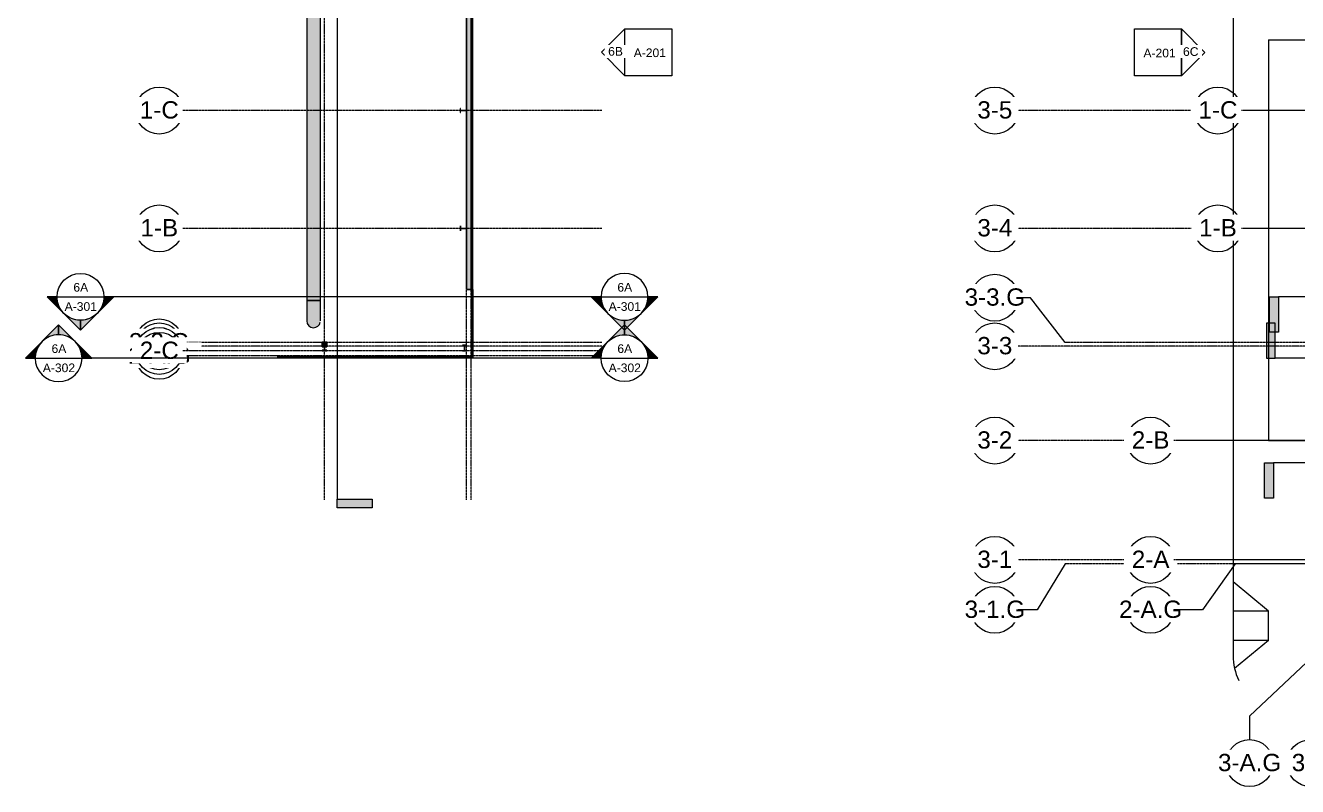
# Model space of a CAD drawing. Header units: inches. Extents: x 25369 to 33161, y -23509 to -20274.
# Drawn here: x 25369 to 27972, y -23251 to -21693 of the extents above; entities that cross this region are included whole.
import ezdxf

# ---------------------------------------------------------------- set-up
doc = ezdxf.new("R2010")
doc.units = ezdxf.units.IN
doc.header["$MEASUREMENT"] = 0
doc.linetypes.add('Grid Line 1_2_', pattern=[0.875, 0.5, -0.125, 0.125, -0.125])
for name, color, linetype, lineweight in [('A-GLAZ-CWMG', 51, 'Continuous', 9), ('A-WALL', 113, 'Continuous', 9), ('A-WALL-PATT', 111, 'Continuous', 25), ('Conc', 7, 'Continuous', 9), ('EOP-PR', 4, 'Continuous', 9), ('G-ANNO-SYMB', 111, 'Continuous', 9), ('M-HVAC-DUCT', 70, 'Continuous', 9), ('S-BEAM', 12, 'Continuous', 9), ('S-COLS', 52, 'Continuous', 9), ('S-GRID', 1, 'Continuous', 9), ('S-GRID-IDEN', 1, 'Continuous', 9)]:
    doc.layers.add(name, color=color, linetype=linetype, lineweight=lineweight)
doc.styles.add('Arial', font='arial.ttf', dxfattribs={"height": 35.407186})
doc.styles.add('Arial_1', font='arial.ttf', dxfattribs={"height": 17.703593})
pattern_1 = [(45, (0, 0), (-19.00703, 19.00703), []), (45, (0, 28.8), (-19.00703, 19.00703), [])]
pattern_2 = [(225, (25980.89, -22360.053), (19.00703, -19.00703), []), (225, (25980.89, -22388.853), (19.00703, -19.00703), [])]

# ---------------------------------------------------------------- blocks, each defined once
blk = doc.blocks.new('Rectangular Mullion - Profile_Polycarbonate_right-1189833-Mezzanine Floor Plan')
at = {"layer": 'A-GLAZ-CWMG'}
blk.add_hatch(color=256, dxfattribs=at).paths.add_polyline_path([(-2.8, -1), (0, -1), (0, 1.1), (-0.1, 1.1), (-0.1, -0.9), (-2.8, -0.9)], flags=0)
at = {"layer": 'A-GLAZ-CWMG', "lineweight": 13}
for p, q in [((0, 1.1), (-3.6, 1.1)), ((-3.6, 1.1), (-3.6, 0.8)), ((-3.6, 0.8), (-3.6, 1.1)), ((-3.6, 1.1), (-0.1, 1.1)), ((-3.6, 0.8), (-3.4, 0.8)), ((-3.4, 0.8), (-3.6, 0.8)), ((-3.4, 0.8), (-3.4, 0.8)), ((-0.1, 1.1), (-0.1, -0.9)), ((0, -1), (0, 1.1)), ((-0.1, -0.9), (-2.8, -0.9)), ((-2.8, -0.9), (-2.8, -0.9)), ((-2.8, -0.9), (-2.8, -0.9)), ((-2.8, -0.9), (-2.8, -1)), ((-2.8, -1), (0, -1))]:
    blk.add_line(p, q, dxfattribs=at)
blk = doc.blocks.new('Rectangular Mullion - Profile_Polycarbonate_Upper and left-1189760-Mezzanine Floor Plan')
at = {"layer": 'A-GLAZ-CWMG'}
blk.add_hatch(color=256, dxfattribs=at).paths.add_polyline_path([(0, -1), (-0.1, -0.9), (-0.1, 1.1), (0, 1.1)], flags=0)
at = {"layer": 'A-GLAZ-CWMG', "lineweight": 13}
for p, q in [((-3.6, 1.1), (0, 1.1)), ((-0.1, 1.1), (-3.6, 1.1)), ((-3.6, 1.1), (-3.6, 0.8)), ((-3.6, 0.8), (-3.6, 1.1)), ((-3.6, 0.8), (-3.4, 0.8)), ((-3.4, 0.8), (-3.6, 0.8)), ((-3.4, 0.8), (-3.4, 0.8)), ((-0.1, -0.9), (-0.1, 1.1)), ((0, 1.1), (0, -1)), ((-2.8, -1), (-2.8, -0.9)), ((-2.8, -0.9), (-2.8, -0.9)), ((-2.8, -0.9), (-2.8, -0.9)), ((-2.8, -0.9), (-0.1, -0.9)), ((0, -1), (-2.8, -1))]:
    blk.add_line(p, q, dxfattribs=at)
blk = doc.blocks.new('columns and girder2 - one-1334686-Mezzanine Floor Plan')
at = {"layer": 'S-BEAM'}
h = blk.add_hatch(dxfattribs=at)
h.set_pattern_fill('FP_5', color=256, style=0, pattern_type=2)
h.set_pattern_definition(pattern_2)
h.paths.add_polyline_path([(5, -0.5), (-5, -0.5), (-5, -2), (5, -2)], flags=0)
h.paths.add_polyline_path([(-5, -17), (-5, -18.5), (5, -18.5), (5, -17)], flags=0)
h.paths.add_polyline_path([(5, -1204.9), (-5, -1204.9), (-5, -1206.4), (5, -1206.4), (5, -1205.8)], flags=0)
h.paths.add_polyline_path([(5, -1224.3), (-5, -1224.3), (-5, -1225.8), (5, -1225.8)], flags=0)
h = blk.add_hatch(color=256, dxfattribs=at)
h.paths.add_polyline_path([(5, -9.2), (0.6, -9.2), (0.6, -17), (5, -17)], flags=0)
h.paths.add_polyline_path([(-5, -9.2), (-5, -17), (-0.6, -17), (-0.6, -9.2)], flags=0)
h = blk.add_hatch(dxfattribs=at)
h.set_pattern_fill('FP_5', color=256, style=0, pattern_type=2)
h.set_pattern_definition(pattern_2)
h.paths.add_polyline_path([(-0.6, -2), (-0.6, -17), (0.6, -17), (0.6, -2)], flags=0)
h.paths.add_polyline_path([(0.6, -1206.4), (-0.6, -1206.4), (-0.6, -1224.3), (0.6, -1224.3)], flags=0)
h = blk.add_hatch(color=256, dxfattribs=at)
h.paths.add_polyline_path([(0.6, -1206.4), (0.6, -1213.3), (5, -1213.3), (5, -1206.4)], flags=0)
h.paths.add_polyline_path([(-5, -1206.4), (-5, -1213.3), (-0.6, -1213.3), (-0.6, -1206.4)], flags=0)
at = {"layer": 'S-BEAM', "lineweight": 15}
for p, q in [((5, -0.5), (-5, -0.5)), ((-5, -0.5), (-5, -2)), ((-5, -2), (5, -2)), ((5, -17), (-5, -17)), ((-5, -17), (-5, -18.5)), ((-5, -18.5), (5, -18.5)), ((0.6, -2), (-0.6, -2)), ((-0.6, -2), (-0.6, -17)), ((-0.6, -17), (0.6, -17)), ((0.6, -17), (0.6, -2)), ((5, -2), (5, -0.5)), ((5, -18.5), (5, -17)), ((5, -1204.9), (-5, -1204.9)), ((-5, -1204.9), (-5, -1206.4)), ((-5, -1206.4), (5, -1206.4)), ((0.6, -1206.4), (-0.6, -1206.4)), ((-0.6, -1206.4), (-0.6, -1224.3)), ((0.6, -1224.3), (0.6, -1206.4)), ((5, -1206.4), (5, -1204.9)), ((5, -1224.3), (-5, -1224.3)), ((-5, -1224.3), (-5, -1225.8)), ((-0.6, -1224.3), (0.6, -1224.3)), ((5, -1225.8), (5, -1224.3))]:
    blk.add_line(p, q, dxfattribs=at)
at = {"layer": 'S-BEAM'}
for p, q in [((-5, -17), (-5, -9.2)), ((-0.6, -9.2), (-5, -9.2)), ((5, -9.2), (0.6, -9.2)), ((5, -9.2), (5, -17)), ((-5, -1213.3), (-5, -1206.4)), ((-5, -1213.3), (-0.6, -1213.3)), ((0.6, -1213.3), (5, -1213.3)), ((5, -1206.4), (5, -1213.3))]:
    blk.add_line(p, q, dxfattribs=at)
blk = doc.blocks.new('Round Elbow - 1_5 D-870650-Mezzanine Floor Plan')
at = {"layer": 'M-HVAC-DUCT'}
for points in [[(25958.5, -22312.1), (25958.5, -22256.1), (25944.5, -22256.1), (25944.6, -22298.8), (25944.8, -22300.7), (25945.5, -22303.2), (25946.6, -22305.3), (25948, -22307.2), (25949.5, -22308.8), (25951.8, -22310.3), (25953.8, -22311.2), (25956.1, -22311.8), (25957.8, -22312)], [(25958.5, -22312.1), (25961, -22311.8), (25963.7, -22311), (25965.5, -22310.2), (25967.5, -22308.8), (25969.5, -22306.7), (25970.7, -22305.1), (25971.7, -22302.8), (25972.4, -22300), (25972.5, -22297.1), (25972.5, -22256.1), (25958.5, -22256.1), (25958.5, -22312)]]:
    blk.add_hatch(color=256, dxfattribs=at).paths.add_polyline_path(points, flags=0)
for p, q in [((25944.5, -22256.1), (25958.5, -22256.1)), ((25958.5, -22256.1), (25972.5, -22256.1))]:
    blk.add_line(p, q, dxfattribs=at)
at = {"layer": 'M-HVAC-DUCT', "flags": 128}
for points in [[(25944.5, -22256.1), (25944.5, -22257.7), (25944.5, -22259.4), (25944.5, -22261.1), (25944.5, -22262.7), (25944.5, -22264.4), (25944.5, -22266), (25944.5, -22267.7), (25944.5, -22269.3), (25944.5, -22270.8), (25944.5, -22272.4), (25944.5, -22273.9), (25944.5, -22275.4), (25944.5, -22276.9), (25944.5, -22278.4), (25944.5, -22279.8), (25944.5, -22281.1), (25944.5, -22282.5), (25944.5, -22283.7), (25944.5, -22285), (25944.5, -22286.2), (25944.5, -22287.3), (25944.5, -22288.4), (25944.5, -22289.5), (25944.5, -22290.5), (25944.5, -22291.4), (25944.5, -22292.3), (25944.5, -22293.1), (25944.5, -22293.9), (25944.5, -22294.6), (25944.5, -22295.2), (25944.5, -22295.8), (25944.5, -22296.3), (25944.5, -22296.7), (25944.5, -22297.1), (25944.5, -22297.4), (25944.5, -22297.7), (25944.5, -22297.9), (25944.5, -22298), (25944.5, -22298.1), (25944.5, -22298.1)], [(25972.5, -22298.1), (25972.5, -22298), (25972.5, -22297.9), (25972.5, -22297.8), (25972.5, -22297.5), (25972.5, -22297.2), (25972.5, -22296.8), (25972.5, -22296.4), (25972.5, -22295.9), (25972.5, -22295.4), (25972.5, -22294.7), (25972.5, -22294.1), (25972.5, -22293.3), (25972.5, -22292.5), (25972.5, -22291.6), (25972.5, -22290.7), (25972.5, -22289.7), (25972.5, -22288.7), (25972.5, -22287.6), (25972.5, -22286.5), (25972.5, -22285.3), (25972.5, -22284.1), (25972.5, -22282.8), (25972.5, -22281.5), (25972.5, -22280.1), (25972.5, -22278.7), (25972.5, -22277.3), (25972.5, -22275.8), (25972.5, -22274.4), (25972.5, -22272.8), (25972.5, -22271.3), (25972.5, -22269.7), (25972.5, -22268.1), (25972.5, -22266.5), (25972.5, -22264.8), (25972.5, -22263.2), (25972.5, -22261.5), (25972.5, -22259.9), (25972.5, -22258.2), (25972.5, -22256.5), (25972.5, -22256.1)]]:
    blk.add_lwpolyline(points, dxfattribs=at)
at = {"layer": 'M-HVAC-DUCT'}
for start, end in [(180, 270), (270, 349.9581)]:
    blk.add_arc((25958.5, -22298.1), 14, start, end, dxfattribs=at)
blk = doc.blocks.new('Grid - Grid Head - Circle-14747-Mezzanine Floor Plan')
at = {"layer": 'S-GRID-IDEN'}
blk.add_circle((0, 0), 0.25, dxfattribs=at)
blk = doc.blocks.new('Section - 3_32_ x 3_8_-18514-Mezzanine Floor Plan')
at = {"layer": 'G-ANNO-SYMB'}
blk.add_hatch(color=256, dxfattribs=at).paths.add_polyline_path([(0, 0.375), (0, 0), (-0.09375, 0), (-0.09375, 0.375)], flags=0)
for p, q in [((0, 0.375), (-0.09375, 0.375)), ((-0.09375, 0.375), (-0.09375, 0)), ((0, 0), (0, 0.375)), ((-0.09375, 0), (0, 0))]:
    blk.add_line(p, q, dxfattribs=at)
blk = doc.blocks.new('Section - Section Head - Filled-1526-Mezzanine Floor Plan')
at = {"layer": 'G-ANNO-SYMB'}
h = blk.add_hatch(color=256, dxfattribs=at)
edge = h.paths.add_edge_path(flags=0)
edge.add_line((-0.427, 0.177), (-0.25, 0.354))
edge.add_line((-0.25, 0.354), (-0.25, 0.25))
edge.add_arc((-0.25, 0), 0.25, 90, 135)
h = blk.add_hatch(color=256, dxfattribs=at)
edge = h.paths.add_edge_path(flags=0)
edge.add_arc((-0.25, 0), 0.25, 45, 90)
edge.add_line((-0.25, 0.25), (-0.25, 0.354))
edge.add_line((-0.25, 0.354), (-0.073, 0.177))
h = blk.add_hatch(color=256, dxfattribs=at)
edge = h.paths.add_edge_path(flags=0)
edge.add_arc((-0.25, 0), 0.25, 137.9216, 180)
edge.add_line((-0.5, 0), (-0.604, 0))
edge.add_line((-0.604, 0), (-0.436, 0.168))
h = blk.add_hatch(color=256, dxfattribs=at)
edge = h.paths.add_edge_path(flags=0)
edge.add_line((-0.064, 0.168), (0.104, 0))
edge.add_line((0.104, 0), (0, 0))
edge.add_arc((-0.25, 0), 0.25, 0, 42.0784)
for p, q in [((-0.25, 0.354), (-0.604, 0)), ((-0.25, 0.354), (-0.427, 0.177)), ((-0.25, 0.354), (0.104, 0)), ((-0.25, 0.25), (-0.25, 0.354)), ((-0.073, 0.177), (-0.25, 0.354)), ((-0.25, 0.354), (-0.25, 0.25)), ((-0.436, 0.168), (-0.604, 0)), ((0.104, 0), (-0.064, 0.168)), ((-0.604, 0), (-0.5, 0)), ((0, 0), (0.104, 0)), ((-0.5, 0), (-0.604, 0)), ((0, 0), (0.104, 0))]:
    blk.add_line(p, q, dxfattribs=at)
for start, end in [(360, 180), (137.9216, 180), (90, 135), (45, 90), (0, 42.0784), (180, 360)]:
    blk.add_arc((-0.25, 0), 0.25, start, end, dxfattribs=at)
blk = doc.blocks.new('Elevation - Detail Number-93309-Mezzanine Floor Plan')
at = {"layer": 'G-ANNO-SYMB'}
for p, q in [((-0.25, -0.25), (-0.25, 0.25)), ((-0.25, 0.25), (0.25, 0.25)), ((0.25, 0.25), (0.25, -0.25)), ((0.25, -0.25), (-0.25, -0.25))]:
    blk.add_line(p, q, dxfattribs=at)
blk = doc.blocks.new('Elevation - Detail Number-93036-Mezzanine Floor Plan')
at = {"layer": 'G-ANNO-SYMB'}
for p, q in [((0, 0.25), (-0.25, 0)), ((0.25, 0), (0, 0.25)), ((-0.25, 0), (0.25, 0))]:
    blk.add_line(p, q, dxfattribs=at)
blk = doc.blocks.new('Grid - Grid Head - Circle-14747-Overall Floor Plan')
at = {"layer": 'S-GRID-IDEN'}
blk.add_circle((0, 0), 0.25, dxfattribs=at)
blk = doc.blocks.new('Section - 3_32_ x 3_8_-18514-Overall Floor Plan')
at = {"layer": 'G-ANNO-SYMB'}
blk.add_hatch(color=256, dxfattribs=at).paths.add_polyline_path([(0, 0.375), (0, 0), (-0.09375, 0), (-0.09375, 0.375)], flags=0)
for p, q in [((0, 0.375), (-0.09375, 0.375)), ((-0.09375, 0.375), (-0.09375, 0)), ((0, 0), (0, 0.375)), ((-0.09375, 0), (0, 0))]:
    blk.add_line(p, q, dxfattribs=at)
blk = doc.blocks.new('Elevation - Detail Number-93309-Overall Floor Plan')
at = {"layer": 'G-ANNO-SYMB'}
for p, q in [((-0.25, -0.25), (-0.25, 0.25)), ((-0.25, 0.25), (0.25, 0.25)), ((0.25, 0.25), (0.25, -0.25)), ((0.25, -0.25), (-0.25, -0.25))]:
    blk.add_line(p, q, dxfattribs=at)
blk = doc.blocks.new('Elevation - Detail Number-93036-Overall Floor Plan')
at = {"layer": 'G-ANNO-SYMB'}
for p, q in [((0, 0.25), (-0.25, 0)), ((0.25, 0), (0, 0.25)), ((-0.25, 0), (0.25, 0))]:
    blk.add_line(p, q, dxfattribs=at)

msp = doc.modelspace()

# ---------------------------------------------------------------- hatches: boundary and pattern name
at = {"layer": 'A-WALL', "lineweight": 5}
msp.add_hatch(color=256, dxfattribs=at).paths.add_polyline_path([(26283.9, -22233.7), (26283.9, -21121.8), (26282.4, -21121.8), (26282.4, -22233.7)], flags=0)
at = {"layer": 'A-WALL-PATT', "lineweight": 9}
h = msp.add_hatch(dxfattribs=at)
h.set_pattern_fill('FP_3', color=256, style=0, pattern_type=2)
h.set_pattern_definition([(161.57, (0.96, 0.96), (-7.6802237, -0.0009796), [0, -54.643, 6.067, 0]), (18.43, (-0.96, 0.96), (-7.6802237, 0.0009796), [0, -54.643, 6.067, 0]), (108.43, (0.96, 0.96), (3.8382953, -19.20136532), [18.211, -42.499]), (71.57, (-0.96, 0.96), (3.8382953, 19.20136532), [18.211, -42.499])])
h.paths.add_polyline_path([(26271.4, -22233.7), (26281.4, -22233.7), (26281.4, -21124.3), (26271.4, -21124.3), (26271.4, -22107.7)], flags=0)
h = msp.add_hatch(dxfattribs=at)
h.set_pattern_fill('FP_4', color=256, style=0, pattern_type=2)
h.set_pattern_definition([(0, (0, 0), (0, 24), []), (90, (0, 0), (-24, 1e-15), [])])
h.paths.add_polyline_path([(26282.4, -22233.7), (26282.4, -21123.3), (26281.4, -21123.3), (26281.4, -22233.7)], flags=0)
at = {"layer": 'A-WALL-PATT', "lineweight": 9, "transparency": 33554649}
for points in [[(26284.7, -22372.2), (26284.7, -22233.7), (26283.1, -22233.7), (26283.1, -22372.2)], [(26001.8, -22372.6), (26281.3, -22372.6), (26281.3, -22371), (25884.1, -22371), (25884.1, -22372.6), (25942.9, -22372.6)]]:
    msp.add_hatch(color=256, dxfattribs=at).paths.add_polyline_path(points, flags=0)
at = {"layer": 'M-HVAC-DUCT', "lineweight": 5}
for points in [[(25958.5, -22256.1), (25958.5, -21191.9), (25944.5, -21191.9), (25944.5, -22256.1), (25957.6, -22256.1)], [(25970.7, -22256.1), (25972.5, -22256.1), (25972.5, -21191.9), (25958.5, -21191.9), (25958.5, -22256.1), (25969.3, -22256.1)]]:
    msp.add_hatch(color=256, dxfattribs=at).paths.add_polyline_path(points, flags=0)
at = {"layer": 'S-COLS'}
h = msp.add_hatch(dxfattribs=at)
h.set_pattern_fill('FP_1', color=256, style=0, pattern_type=2)
h.set_pattern_definition(pattern_1)
h.paths.add_polyline_path([(26271, -21871.6), (26271.4, -21871.6), (26271.4, -21863.6), (26271, -21863.6), (26271, -21866.7), (26270.8, -21867.2), (26270.3, -21867.4), (26259.8, -21867.4), (26259.3, -21867.2), (26259.1, -21866.7), (26259.1, -21863.6), (26258.6, -21863.6), (26258.6, -21871.6), (26259.1, -21871.6), (26259.1, -21868.4), (26259.3, -21867.9), (26259.8, -21867.7), (26270.3, -21867.7), (26270.8, -21867.9), (26271, -21868.4)], flags=0)
h = msp.add_hatch(dxfattribs=at)
h.set_pattern_fill('FP_1', color=256, style=0, pattern_type=2)
h.set_pattern_definition(pattern_1)
h.paths.add_polyline_path([(26259.3, -22113.8), (26259.3, -22109.6), (26259.5, -22109.1), (26260, -22108.9), (26270.3, -22108.9), (26270.8, -22109.1), (26271, -22109.6), (26271, -22113.8), (26271.4, -22113.8), (26271.4, -22103.8), (26271, -22103.8), (26271, -22108), (26270.8, -22108.5), (26270.3, -22108.7), (26260, -22108.7), (26259.5, -22108.5), (26259.3, -22108), (26259.3, -22103.8), (26258.9, -22103.8), (26258.9, -22113.8)], flags=0)
h = msp.add_hatch(dxfattribs=at)
h.set_pattern_fill('FP_1', color=256, style=0, pattern_type=2)
h.set_pattern_definition(pattern_1)
h.paths.add_polyline_path([(26271.4, -22359.6), (26271.4, -22359.1), (26268.2, -22359.1), (26267.7, -22358.9), (26267.5, -22358.4), (26267.5, -22348.7), (26267.7, -22348.2), (26268.2, -22348), (26271.4, -22348), (26271.4, -22347.6), (26263.4, -22347.6), (26263.4, -22348), (26266.6, -22348), (26267, -22348.2), (26267.2, -22348.7), (26267.2, -22358.4), (26267, -22358.9), (26266.6, -22359.1), (26263.4, -22359.1), (26263.4, -22359.6)], flags=0)

# ---------------------------------------------------------------- linework, layer by layer
at = {"layer": 'A-WALL'}
for p, q in [((26281.4, -22233.7), (26281.4, -21124.3)), ((26282.4, -22233.7), (26282.4, -21123.3))]:
    msp.add_line(p, q, dxfattribs=at)
at = {"layer": 'A-WALL', "lineweight": 25}
for p, q in [((26283.9, -22233.7), (26283.9, -21121.8)), ((26271.4, -21386.6), (26271.4, -22233.7)), ((26271.4, -22233.7), (26283.9, -22233.7)), ((26283.1, -22233.7), (26283.1, -22372.2)), ((26284.7, -22233.7), (26283.1, -22233.7)), ((26284.7, -22372.2), (26284.7, -22233.7)), ((26281.3, -22371), (25884.1, -22371)), ((25884.1, -22372.6), (26281.3, -22372.6)), ((26281.3, -22372.6), (26281.3, -22371)), ((26283.1, -22372.2), (26284.7, -22372.2))]:
    msp.add_line(p, q, dxfattribs=at)
at = {"layer": 'Conc'}
for p, q in [((27840.4, -20555), (27840.4, -22983.1)), ((27912.4, -21722.9), (27987.3, -21722.9)), ((27912.4, -21722.9), (27912.4, -22542.9)), ((27912.4, -22542.9), (27987.3, -22542.9))]:
    msp.add_line(p, q, dxfattribs=at)
msp.add_arc((27960.4, -22983.1), 120, 180, 205.13, dxfattribs=at)
at = {"layer": 'EOP-PR'}
for p, q in [((27912.4, -22892.1), (27840.4, -22832.1)), ((27912.4, -22892.1), (27840.4, -22892.1)), ((27912.4, -22952.1), (27912.4, -22892.1)), ((27912.4, -22952.1), (27840.4, -22952.1)), ((27912.4, -22952.1), (27843.3, -23009.6))]:
    msp.add_line(p, q, dxfattribs=at)
at = {"layer": 'G-ANNO-SYMB'}
for p, q in [((26006.8, -20826.1), (26006.8, -22662.9)), ((25433.6, -22248.8), (25529.6, -22248.8)), ((26546.8, -22248.8), (25529.6, -22248.8)), ((26546.8, -22248.8), (26642.8, -22248.8)), ((32512.7, -22248.8), (27933, -22248.8)), ((25388.8, -22374.4), (25484.8, -22374.4)), ((26546.8, -22374.4), (26642.8, -22374.4)), ((32512.7, -22374.4), (27926.4, -22374.4)), ((32512.7, -22588.6), (27922.8, -22588.6))]:
    msp.add_line(p, q, dxfattribs=at)
at = {"layer": 'M-HVAC-DUCT'}
for p, q in [((25944.5, -21191.9), (25944.5, -22256.1)), ((25972.5, -22256.1), (25972.5, -21191.9)), ((25972.5, -22256.1), (25944.5, -22256.1))]:
    msp.add_line(p, q, dxfattribs=at)
at = {"layer": 'S-COLS', "lineweight": 15}
for p, q in [((26259.1, -21863.6), (26258.6, -21863.6)), ((26258.6, -21863.6), (26258.6, -21871.6)), ((26259.1, -21866.7), (26259.1, -21863.6)), ((26271.4, -21863.6), (26271, -21863.6)), ((26271, -21863.6), (26271, -21866.7)), ((26271.4, -21871.6), (26271.4, -21863.6)), ((26258.6, -21871.6), (26259.1, -21871.6)), ((26259.1, -21871.6), (26259.1, -21868.4)), ((26270.3, -21867.4), (26259.8, -21867.4)), ((26259.8, -21867.7), (26270.3, -21867.7)), ((26271, -21868.4), (26271, -21871.6)), ((26271, -21871.6), (26271.4, -21871.6)), ((26259.3, -22103.8), (26258.9, -22103.8)), ((26258.9, -22103.8), (26258.9, -22113.8)), ((26258.9, -22113.8), (26259.3, -22113.8)), ((26259.3, -22108), (26259.3, -22103.8)), ((26259.3, -22113.8), (26259.3, -22109.6)), ((26270.3, -22108.7), (26260, -22108.7)), ((26260, -22108.9), (26270.3, -22108.9)), ((26271.4, -22103.8), (26271, -22103.8)), ((26271, -22103.8), (26271, -22108)), ((26271, -22109.6), (26271, -22113.8)), ((26271, -22113.8), (26271.4, -22113.8)), ((26271.4, -22113.8), (26271.4, -22103.8)), ((26271.4, -22347.6), (26263.4, -22347.6)), ((26263.4, -22347.6), (26263.4, -22348)), ((26263.4, -22348), (26266.6, -22348)), ((26266.6, -22359.1), (26263.4, -22359.1)), ((26263.4, -22359.1), (26263.4, -22359.6)), ((26263.4, -22359.6), (26271.4, -22359.6)), ((26267.2, -22348.7), (26267.2, -22358.4)), ((26267.5, -22358.4), (26267.5, -22348.7)), ((26268.2, -22348), (26271.4, -22348)), ((26271.4, -22359.1), (26268.2, -22359.1)), ((26271.4, -22348), (26271.4, -22347.6)), ((26271.4, -22359.6), (26271.4, -22359.1))]:
    msp.add_line(p, q, dxfattribs=at)
for centre, start, end in [((26259.8, -21866.7), 180, 270), ((26270.3, -21866.7), 270, 0), ((26259.8, -21868.4), 90, 180), ((26270.3, -21868.4), 0, 90), ((26260, -22108), 180, 270), ((26260, -22109.6), 90, 180), ((26270.3, -22108), 270, 0), ((26270.3, -22109.6), 0, 90), ((26266.6, -22348.7), 0, 90), ((26266.6, -22358.4), 270, 0), ((26268.2, -22348.7), 90, 180), ((26268.2, -22358.4), 180, 270)]:
    msp.add_arc(centre, 0.691, start, end, dxfattribs=at)
at = {"layer": 'S-GRID', "linetype": 'Grid Line 1_2_'}
for p, q in [((25980.9, -22664.4), (25980.9, -20824.6)), ((25980.9, -22664.4), (25980.9, -20824.6)), ((26271.4, -22664.4), (26271.4, -20824.6)), ((26271.4, -22664.4), (26271.4, -20824.6)), ((26281.4, -22664.4), (26281.4, -20824.6)), ((26281.4, -22664.4), (26281.4, -20824.6)), ((28694.1, -22342.1), (27496.5, -22342.1)), ((32260.5, -22795.3), (27496.5, -22795.3)), ((32552.2, -22795.3), (27844.6, -22795.3))]:
    msp.add_line(p, q, dxfattribs=at)
at = {"layer": 'S-GRID'}
for p, q in [((27844.6, -22795.3), (27777.3, -22889.5)), ((27990.8, -22996.3), (27874, -23107.1)), ((27874, -23107.1), (27874, -23155.1))]:
    msp.add_line(p, q, dxfattribs=at)

# ---------------------------------------------------------------- block references
at = {"layer": 'A-GLAZ-CWMG'}
msp.add_blockref('Rectangular Mullion - Profile_Polycarbonate_right-1189833-Mezzanine Floor Plan', (26281.4, -22371.8), dxfattribs=at)
at = {"layer": 'A-GLAZ-CWMG', "extrusion": (0, 0, -1), "rotation": 269.9999999999958}
msp.add_blockref('Rectangular Mullion - Profile_Polycarbonate_Upper and left-1189760-Mezzanine Floor Plan', (-26283.9, -22372.7), dxfattribs=at)
at = {"layer": 'G-ANNO-SYMB', "xscale": 191.9999999999999, "yscale": 191.9999999999999, "zscale": 191.9999999999999}
for name, p in [('Elevation - Detail Number-93309-Mezzanine Floor Plan', (26643.5, -21748.2)), ('Elevation - Detail Number-93309-Overall Floor Plan', (27686.7, -21748.6)), ('Section - Section Head - Filled-1526-Mezzanine Floor Plan', (25484.8, -22374.4)), ('Section - 3_32_ x 3_8_-18514-Overall Floor Plan', (27926.4, -22374.4))]:
    msp.add_blockref(name, p, dxfattribs=at)
at = {"layer": 'G-ANNO-SYMB', "extrusion": (0, 0, -1), "xscale": 191.9999999999999, "yscale": 191.9999999999999, "zscale": 191.9999999999999}
for name, p, rotation in [('Section - Section Head - Filled-1526-Mezzanine Floor Plan', (-25529.6, -22248.8), 180), ('Section - 3_32_ x 3_8_-18514-Overall Floor Plan', (-27933, -22248.8), 180), ('Section - 3_32_ x 3_8_-18514-Overall Floor Plan', (-27922.8, -22588.6), 180), ('Section - 3_32_ x 3_8_-18514-Mezzanine Floor Plan', (-26006.8, -22662.9), 90.00000000000053)]:
    msp.add_blockref(name, p, dxfattribs=dict(at, rotation=rotation))
at = {"layer": 'G-ANNO-SYMB', "xscale": 191.9999999999999, "yscale": 191.9999999999999, "zscale": 191.9999999999999, "rotation": 180}
msp.add_blockref('Section - Section Head - Filled-1526-Mezzanine Floor Plan', (26546.8, -22248.8), dxfattribs=at)
at = {"layer": 'G-ANNO-SYMB', "extrusion": (0, 0, -1), "xscale": 191.9999999999999, "yscale": 191.9999999999999, "zscale": 191.9999999999999}
msp.add_blockref('Section - Section Head - Filled-1526-Mezzanine Floor Plan', (-26546.8, -22374.4), dxfattribs=at)
at = {"layer": 'M-HVAC-DUCT'}
msp.add_blockref('Round Elbow - 1_5 D-870650-Mezzanine Floor Plan', (0, 0), dxfattribs=at)
at = {"layer": 'S-BEAM', "rotation": 180}
msp.add_blockref('columns and girder2 - one-1334686-Mezzanine Floor Plan', (25980.9, -22360.1), dxfattribs=at)
at = {"layer": 'S-GRID-IDEN', "xscale": 191.9999999999999, "yscale": 191.9999999999999, "zscale": 191.9999999999999}
for name, p, rotation in [('Grid - Grid Head - Circle-14747-Mezzanine Floor Plan', (25642.7, -21867.6), 89.99999999999982), ('Grid - Grid Head - Circle-14747-Overall Floor Plan', (27352.5, -21867.6), 89.99999999999984), ('Grid - Grid Head - Circle-14747-Overall Floor Plan', (27809.1, -21867.6), 89.99999999999984), ('Grid - Grid Head - Circle-14747-Mezzanine Floor Plan', (25642.7, -22108.8), 89.99999999999982), ('Grid - Grid Head - Circle-14747-Overall Floor Plan', (27352.5, -22108.8), 89.99999999999984), ('Grid - Grid Head - Circle-14747-Overall Floor Plan', (27809.1, -22108.8), 89.99999999999984), ('Grid - Grid Head - Circle-14747-Overall Floor Plan', (27352.5, -22250.6), 89.9999999999999), ('Grid - Grid Head - Circle-14747-Mezzanine Floor Plan', (25642.7, -22350.1), 89.99999999999982), ('Grid - Grid Head - Circle-14747-Overall Floor Plan', (27352.5, -22350.1), 89.9999999999999), ('Grid - Grid Head - Circle-14747-Overall Floor Plan', (27352.5, -22543.1), 89.99999999999984), ('Grid - Grid Head - Circle-14747-Overall Floor Plan', (27671.3, -22543.1), 89.9999999999998), ('Grid - Grid Head - Circle-14747-Overall Floor Plan', (27352.5, -22787.3), 89.99999999999984), ('Grid - Grid Head - Circle-14747-Overall Floor Plan', (27671.3, -22787.3), 89.9999999999998), ('Grid - Grid Head - Circle-14747-Overall Floor Plan', (27352.5, -22889.5), 89.99999999999984), ('Grid - Grid Head - Circle-14747-Overall Floor Plan', (27671.3, -22889.5), 89.9999999999998)]:
    msp.add_blockref(name, p, dxfattribs=dict(at, rotation=rotation))
for p in [(27874, -23203.1), (27998.8, -23203.1)]:
    msp.add_blockref('Grid - Grid Head - Circle-14747-Overall Floor Plan', p, dxfattribs=at)

# ---------------------------------------------------------------- texts
at = {"layer": 'G-ANNO-SYMB', "char_height": 17.7, "attachment_point": 2, "line_spacing_factor": 0.938532, "style": 'Arial_1'}
for s, insert, width in [('6A', (25482.2, -22220.5), 36.072), ('6A', (26595.4, -22220.5), 36.072), ('A-301', (25482.2, -22259.8), 78.624), ('A-301', (26595.4, -22259.8), 78.624), ('6A', (25437.5, -22346), 36.072), ('6A', (26595.4, -22346), 36.072), ('A-302', (25437.5, -22385.3), 78.624), ('A-302', (26595.4, -22385.3), 78.624)]:
    msp.add_mtext(s, dxfattribs=dict(at, insert=insert, width=width))

# ---------------------------------------------------------------- next in the draw order: texts
at = {"layer": 'G-ANNO-SYMB', "char_height": 17.7, "width": 78.624, "attachment_point": 2, "line_spacing_factor": 0.938532, "style": 'Arial_1', "bg_fill": 3, "box_fill_scale": 1.25, "bg_fill_color": 0, "bg_fill_transparency": 0}
for insert in [(26646.7, -21740.5), (27689.8, -21741)]:
    msp.add_mtext('A-201', dxfattribs=dict(at, insert=insert))
at = {"layer": 'S-GRID-IDEN', "char_height": 35.41, "attachment_point": 2, "line_spacing_factor": 0.938532, "style": 'Arial', "bg_fill": 3, "box_fill_scale": 1.25, "bg_fill_color": 0, "bg_fill_transparency": 0}
for s, insert, width in [('3-5', (25642.9, -21848.5), 85.104), ('3-5', (27352.7, -21848.5), 85.104), ('3-4', (25642.9, -22089.7), 85.104), ('3-4', (27352.7, -22089.7), 85.104), ('3-3.G', (27352.7, -22231.5), 147.312), ('3-3', (25642.9, -22331), 85.104), ('3-3', (27352.7, -22331), 85.104), ('3-2', (27352.7, -22524), 85.104), ('3-1', (27352.7, -22768.2), 85.104), ('3-1.G', (27352.7, -22870.5), 147.312), ('2-A.G', (27671.5, -22870.5), 153.792), ('3-A', (27998.8, -23184.2), 91.584)]:
    msp.add_mtext(s, dxfattribs=dict(at, insert=insert, width=width))

# ---------------------------------------------------------------- next in the draw order: linework, layer by layer
at = {"layer": 'S-GRID', "linetype": 'Grid Line 1_2_'}
for p, q in [((26548.3, -21867.6), (25690.7, -21867.6)), ((32356.5, -21867.6), (27400.5, -21867.6)), ((26548.3, -22108.8), (25690.7, -22108.8)), ((32356.5, -22108.8), (27400.5, -22108.8)), ((26548.3, -22350.1), (25690.7, -22350.1)), ((28694.1, -22350.1), (27400.5, -22350.1)), ((32356.5, -22543.1), (27400.5, -22543.1)), ((32356.5, -22787.3), (27400.5, -22787.3))]:
    msp.add_line(p, q, dxfattribs=at)
at = {"layer": 'S-GRID'}
for p, q in [((27425.6, -22250.6), (27400.5, -22250.6)), ((27496.5, -22342.1), (27425.6, -22250.6)), ((27496.5, -22795.3), (27439, -22889.5)), ((27439, -22889.5), (27400.5, -22889.5)), ((27777.3, -22889.5), (27719.3, -22889.5))]:
    msp.add_line(p, q, dxfattribs=at)

# ---------------------------------------------------------------- next in the draw order: block references
at = {"layer": 'G-ANNO-SYMB', "xscale": 191.9999999999999, "yscale": 191.9999999999999, "zscale": 191.9999999999999, "rotation": 90}
msp.add_blockref('Elevation - Detail Number-93036-Mezzanine Floor Plan', (26595.5, -21748.2), dxfattribs=at)
at = {"layer": 'G-ANNO-SYMB', "extrusion": (0, 0, -1), "xscale": 191.9999999999999, "yscale": 191.9999999999999, "zscale": 191.9999999999999, "rotation": 90.00000000002636}
msp.add_blockref('Elevation - Detail Number-93036-Overall Floor Plan', (-27734.7, -21748.6), dxfattribs=at)
at = {"layer": 'S-GRID-IDEN', "xscale": 191.9999999999999, "yscale": 191.9999999999999, "zscale": 191.9999999999999, "rotation": 89.99999999999982}
for p in [(25642.7, -21867.6), (25642.7, -22108.8), (25642.7, -22342.1)]:
    msp.add_blockref('Grid - Grid Head - Circle-14747-Mezzanine Floor Plan', p, dxfattribs=at)

# ---------------------------------------------------------------- next in the draw order: texts
at = {"layer": 'S-GRID-IDEN', "insert": (27874, -23184.2), "char_height": 35.41, "width": 153.792, "attachment_point": 2, "line_spacing_factor": 0.938532, "style": 'Arial', "bg_fill": 3, "box_fill_scale": 1.25, "bg_fill_color": 0, "bg_fill_transparency": 0}
msp.add_mtext('3-A.G', dxfattribs=at)

# ---------------------------------------------------------------- next in the draw order: texts
at = {"layer": 'G-ANNO-SYMB', "char_height": 17.7, "attachment_point": 2, "line_spacing_factor": 0.938532, "style": 'Arial_1', "bg_fill": 3, "box_fill_scale": 1.25, "bg_fill_color": 0, "bg_fill_transparency": 0}
for s, insert, width in [('6B', (26576.5, -21737.6), 36.072), ('6C', (27753.6, -21738), 37.584)]:
    msp.add_mtext(s, dxfattribs=dict(at, insert=insert, width=width))
at = {"layer": 'S-GRID-IDEN', "char_height": 35.41, "attachment_point": 2, "line_spacing_factor": 0.938532, "style": 'Arial', "bg_fill": 3, "box_fill_scale": 1.25, "bg_fill_color": 0, "bg_fill_transparency": 0}
for s, insert, width in [('1-C', (25642.9, -21848.5), 94.608), ('1-C', (27809.3, -21848.5), 94.608), ('1-B', (25642.9, -22089.7), 91.584), ('1-B', (27809.3, -22089.7), 91.584), ('3-3.G', (25642.9, -22323), 147.312), ('2-B', (27671.5, -22524), 91.584), ('2-A', (27671.5, -22768.2), 91.584)]:
    msp.add_mtext(s, dxfattribs=dict(at, insert=insert, width=width))

# ---------------------------------------------------------------- next in the draw order: linework, layer by layer
at = {"layer": 'S-GRID', "linetype": 'Grid Line 1_2_'}
for p, q in [((26548.3, -21867.6), (25690.7, -21867.6)), ((33026.6, -21867.6), (27857.1, -21867.6)), ((26548.3, -22108.8), (25690.7, -22108.8)), ((33026.6, -22108.8), (27857.1, -22108.8)), ((26548.3, -22342.1), (25690.7, -22342.1)), ((32648.2, -22543.1), (27719.3, -22543.1)), ((32648.2, -22787.3), (27719.3, -22787.3))]:
    msp.add_line(p, q, dxfattribs=at)

# ---------------------------------------------------------------- next in the draw order: block references
at = {"layer": 'S-GRID-IDEN', "xscale": 191.9999999999999, "yscale": 191.9999999999999, "zscale": 191.9999999999999, "rotation": 89.99999999999982}
msp.add_blockref('Grid - Grid Head - Circle-14747-Mezzanine Floor Plan', (25642.7, -22359.6), dxfattribs=at)

# ---------------------------------------------------------------- next in the draw order: texts
at = {"layer": 'S-GRID-IDEN', "insert": (25642.9, -22340.5), "char_height": 35.41, "width": 91.584, "attachment_point": 2, "line_spacing_factor": 0.938532, "style": 'Arial', "bg_fill": 3, "box_fill_scale": 1.25, "bg_fill_color": 0, "bg_fill_transparency": 0}
msp.add_mtext('1-A', dxfattribs=at)

# ---------------------------------------------------------------- next in the draw order: linework, layer by layer
at = {"layer": 'S-GRID', "linetype": 'Grid Line 1_2_'}
msp.add_line((26548.3, -22359.6), (25690.7, -22359.6), dxfattribs=at)

# ---------------------------------------------------------------- next in the draw order: block references
at = {"layer": 'S-GRID-IDEN', "xscale": 191.9999999999999, "yscale": 191.9999999999999, "zscale": 191.9999999999999, "rotation": 89.99999999999982}
msp.add_blockref('Grid - Grid Head - Circle-14747-Mezzanine Floor Plan', (25642.7, -22369.6), dxfattribs=at)

# ---------------------------------------------------------------- next in the draw order: texts
at = {"layer": 'S-GRID-IDEN', "insert": (25642.9, -22350.5), "char_height": 35.41, "width": 153.792, "attachment_point": 2, "line_spacing_factor": 0.938532, "style": 'Arial', "bg_fill": 3, "box_fill_scale": 1.25, "bg_fill_color": 0, "bg_fill_transparency": 0}
msp.add_mtext('1-A.G', dxfattribs=at)

# ---------------------------------------------------------------- next in the draw order: linework, layer by layer
at = {"layer": 'S-GRID', "linetype": 'Grid Line 1_2_'}
msp.add_line((26548.3, -22369.6), (25690.7, -22369.6), dxfattribs=at)

# ---------------------------------------------------------------- next in the draw order: block references
at = {"layer": 'S-GRID-IDEN', "xscale": 191.9999999999999, "yscale": 191.9999999999999, "zscale": 191.9999999999999, "rotation": 89.99999999999982}
msp.add_blockref('Grid - Grid Head - Circle-14747-Mezzanine Floor Plan', (25642.7, -22359.6), dxfattribs=at)

# ---------------------------------------------------------------- next in the draw order: texts
at = {"layer": 'S-GRID-IDEN', "insert": (25642.9, -22340.5), "char_height": 35.41, "width": 94.608, "attachment_point": 2, "line_spacing_factor": 0.938532, "style": 'Arial', "bg_fill": 3, "box_fill_scale": 1.25, "bg_fill_color": 0, "bg_fill_transparency": 0}
msp.add_mtext('2-C', dxfattribs=at)

# ---------------------------------------------------------------- next in the draw order: linework, layer by layer
at = {"layer": 'G-ANNO-SYMB'}
msp.add_line((26546.8, -22374.4), (25484.8, -22374.4), dxfattribs=at)
at = {"layer": 'S-GRID', "linetype": 'Grid Line 1_2_'}
msp.add_line((26548.3, -22359.6), (25690.7, -22359.6), dxfattribs=at)

doc.saveas('drawing.dxf')
